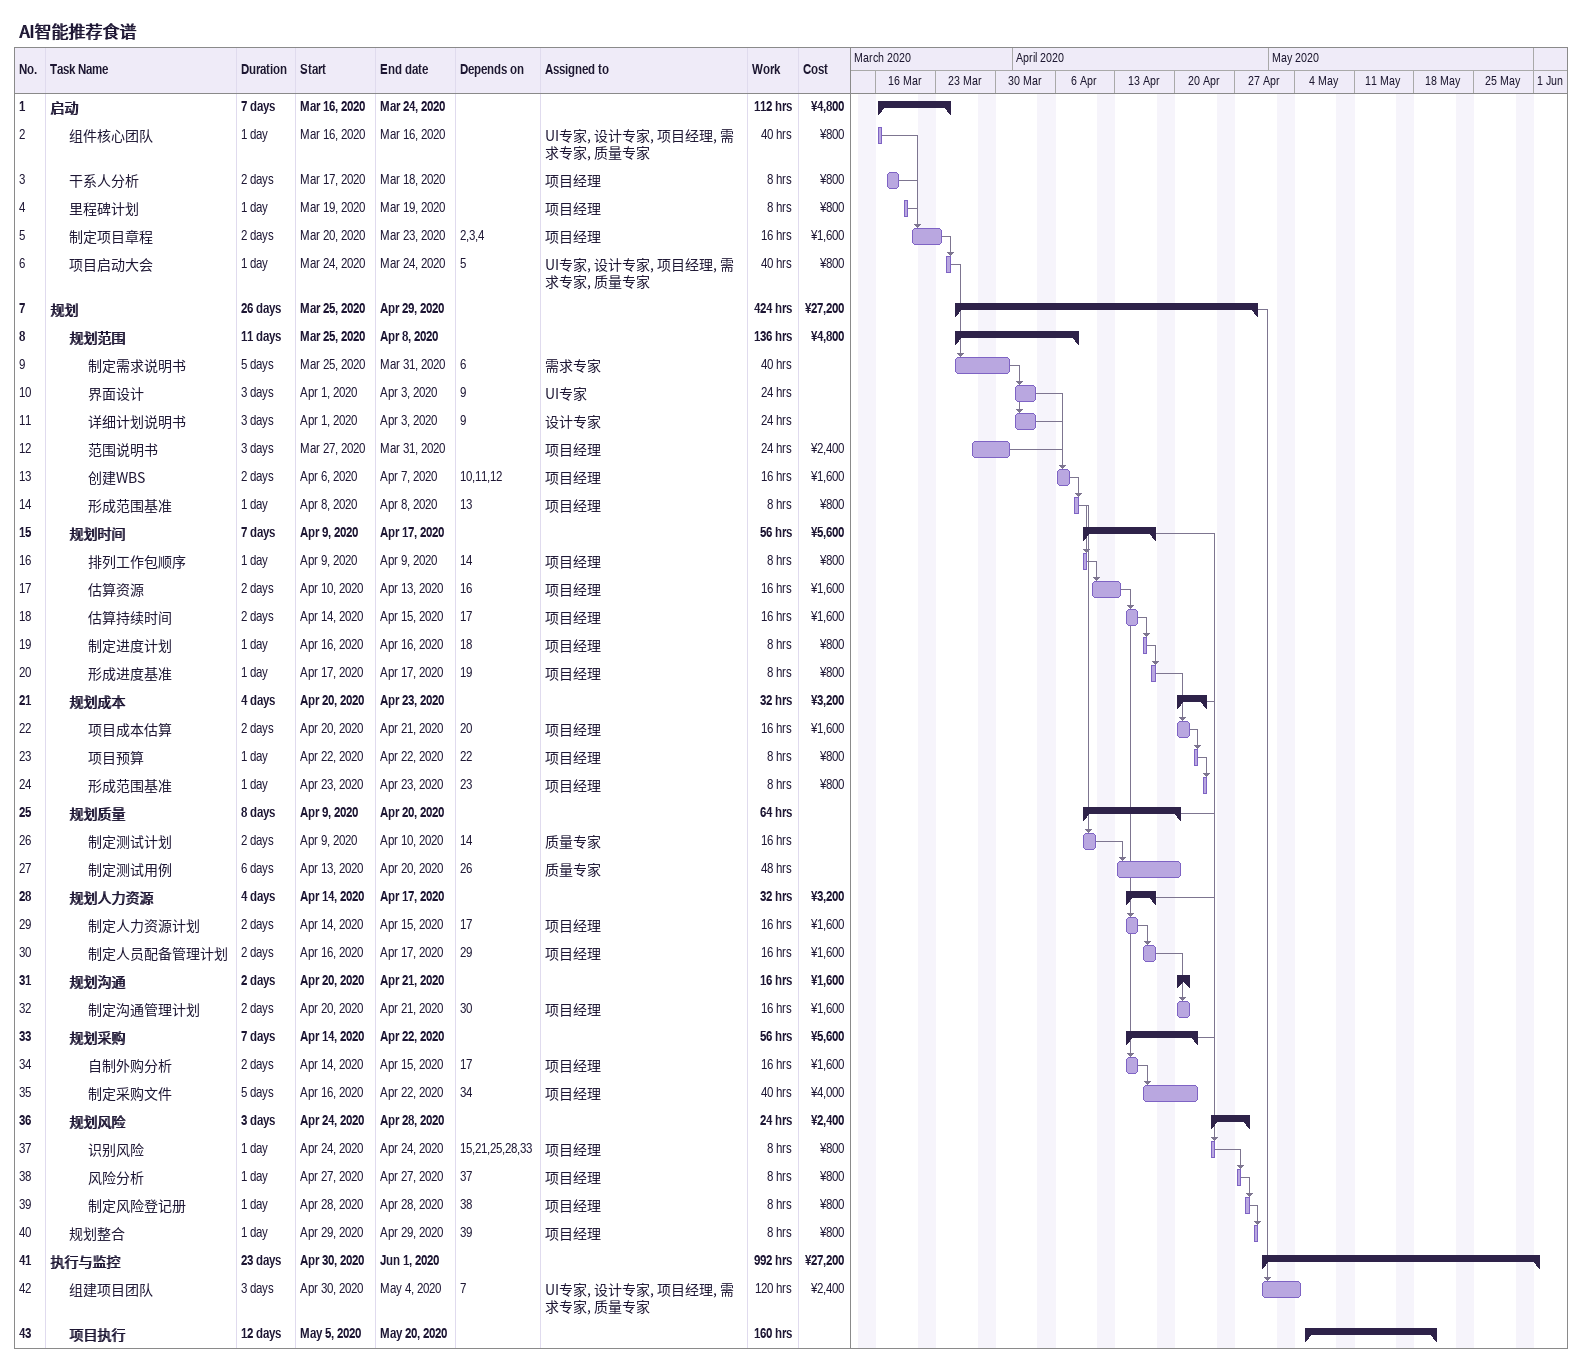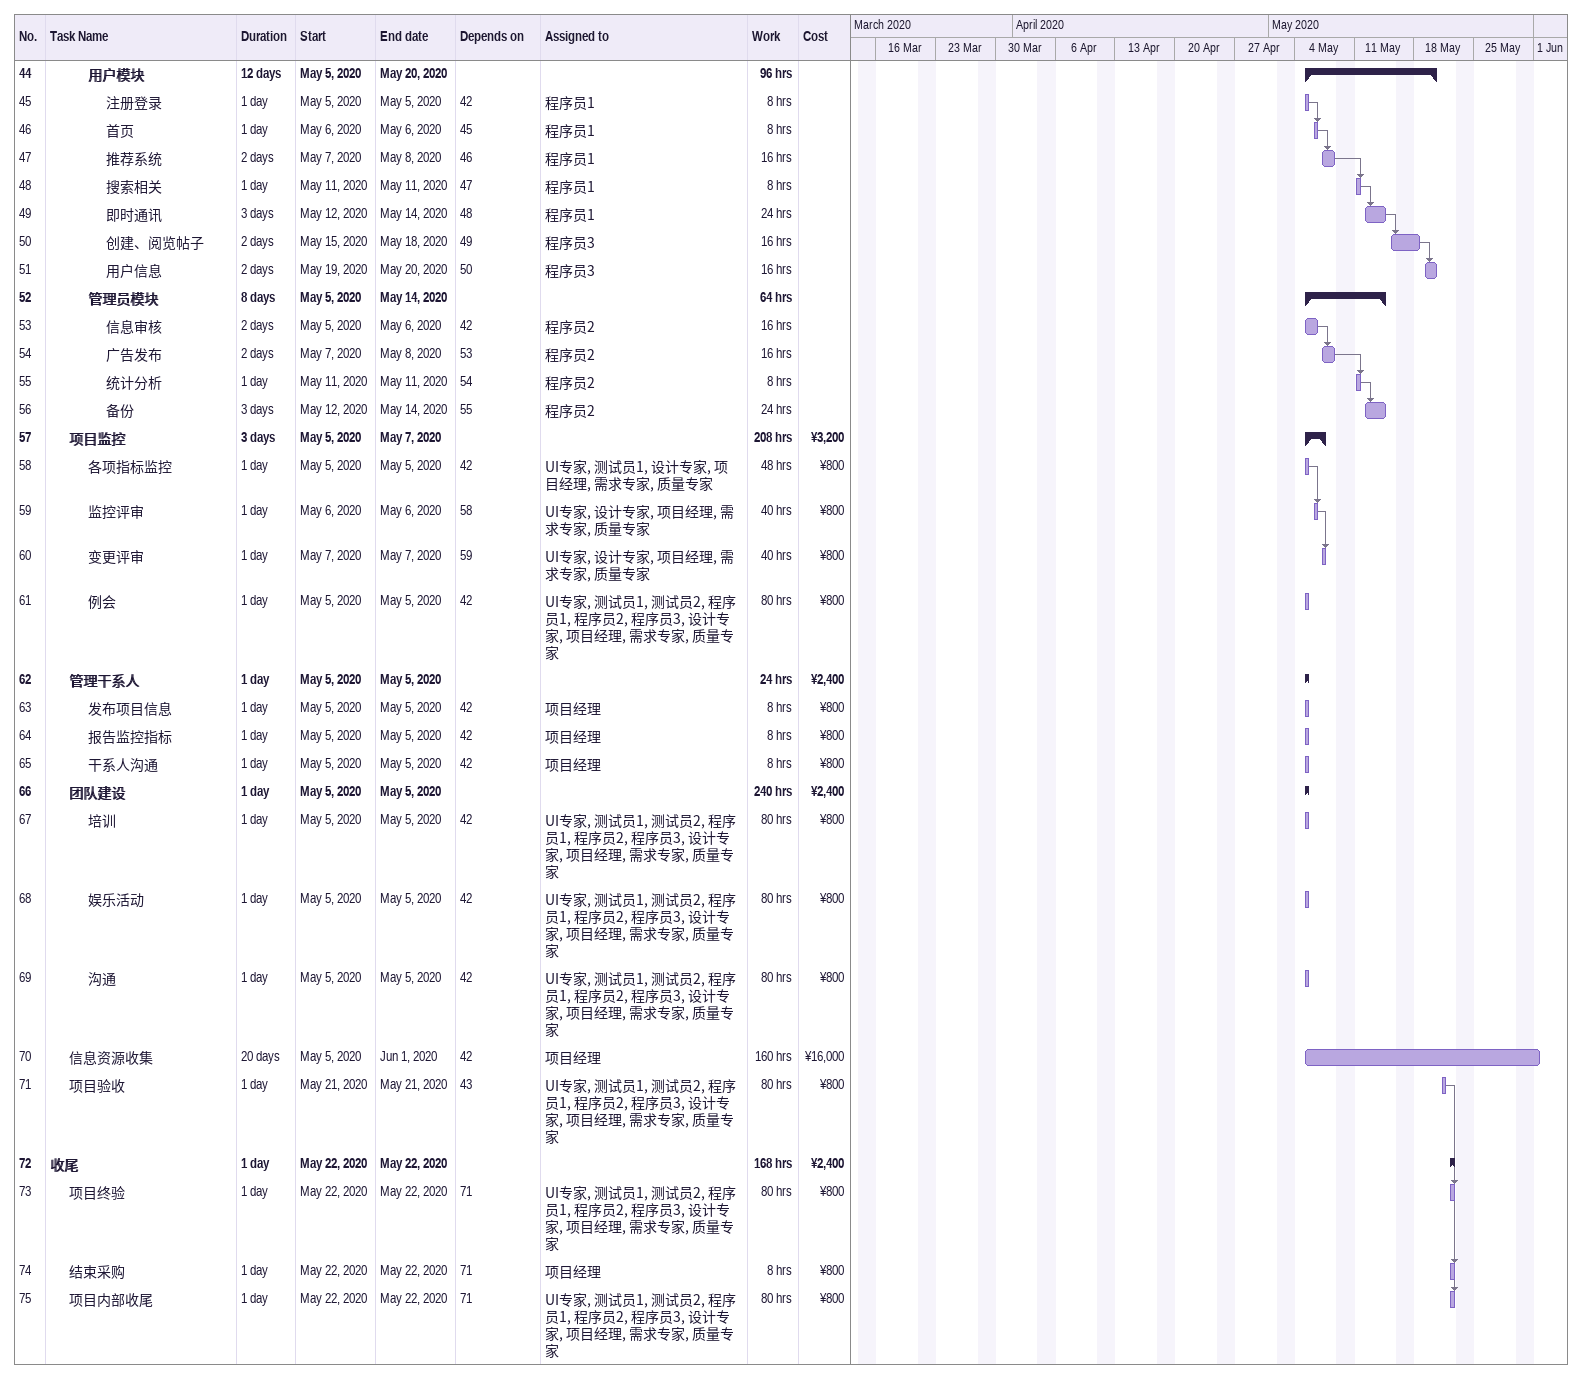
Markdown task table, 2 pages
AI智能推荐食谱

| ID | Level | Task | Duration | Start | Finish | Predecessors | Resources | Work (h) | Cost (¥) |
|---|---|---|---|---|---|---|---|---|---|
| 1 | 1 | **启动** | 7d | 2020-03-16 | 2020-03-24 |  |  | 112 | 4800 |
| 2 | 2 | 组件核心团队 | 1d | 2020-03-16 | 2020-03-16 |  | UI专家, 设计专家, 项目经理, 需求专家, 质量专家 | 40 | 800 |
| 3 | 2 | 干系人分析 | 2d | 2020-03-17 | 2020-03-18 |  | 项目经理 | 8 | 800 |
| 4 | 2 | 里程碑计划 | 1d | 2020-03-19 | 2020-03-19 |  | 项目经理 | 8 | 800 |
| 5 | 2 | 制定项目章程 | 2d | 2020-03-20 | 2020-03-23 | 2, 3, 4 | 项目经理 | 16 | 1600 |
| 6 | 2 | 项目启动大会 | 1d | 2020-03-24 | 2020-03-24 | 5 | UI专家, 设计专家, 项目经理, 需求专家, 质量专家 | 40 | 800 |
| 7 | 1 | **规划** | 26d | 2020-03-25 | 2020-04-29 |  |  | 424 | 27200 |
| 8 | 2 | **规划范围** | 11d | 2020-03-25 | 2020-04-08 |  |  | 136 | 4800 |
| 9 | 3 | 制定需求说明书 | 5d | 2020-03-25 | 2020-03-31 | 6 | 需求专家 | 40 |  |
| 10 | 3 | 界面设计 | 3d | 2020-04-01 | 2020-04-03 | 9 | UI专家 | 24 |  |
| 11 | 3 | 详细计划说明书 | 3d | 2020-04-01 | 2020-04-03 | 9 | 设计专家 | 24 |  |
| 12 | 3 | 范围说明书 | 3d | 2020-03-27 | 2020-03-31 |  | 项目经理 | 24 | 2400 |
| 13 | 3 | 创建WBS | 2d | 2020-04-06 | 2020-04-07 | 10, 11, 12 | 项目经理 | 16 | 1600 |
| 14 | 3 | 形成范围基准 | 1d | 2020-04-08 | 2020-04-08 | 13 | 项目经理 | 8 | 800 |
| 15 | 2 | **规划时间** | 7d | 2020-04-09 | 2020-04-17 |  |  | 56 | 5600 |
| 16 | 3 | 排列工作包顺序 | 1d | 2020-04-09 | 2020-04-09 | 14 | 项目经理 | 8 | 800 |
| 17 | 3 | 估算资源 | 2d | 2020-04-10 | 2020-04-13 | 16 | 项目经理 | 16 | 1600 |
| 18 | 3 | 估算持续时间 | 2d | 2020-04-14 | 2020-04-15 | 17 | 项目经理 | 16 | 1600 |
| 19 | 3 | 制定进度计划 | 1d | 2020-04-16 | 2020-04-16 | 18 | 项目经理 | 8 | 800 |
| 20 | 3 | 形成进度基准 | 1d | 2020-04-17 | 2020-04-17 | 19 | 项目经理 | 8 | 800 |
| 21 | 2 | **规划成本** | 4d | 2020-04-20 | 2020-04-23 |  |  | 32 | 3200 |
| 22 | 3 | 项目成本估算 | 2d | 2020-04-20 | 2020-04-21 | 20 | 项目经理 | 16 | 1600 |
| 23 | 3 | 项目预算 | 1d | 2020-04-22 | 2020-04-22 | 22 | 项目经理 | 8 | 800 |
| 24 | 3 | 形成范围基准 | 1d | 2020-04-23 | 2020-04-23 | 23 | 项目经理 | 8 | 800 |
| 25 | 2 | **规划质量** | 8d | 2020-04-09 | 2020-04-20 |  |  | 64 |  |
| 26 | 3 | 制定测试计划 | 2d | 2020-04-09 | 2020-04-10 | 14 | 质量专家 | 16 |  |
| 27 | 3 | 制定测试用例 | 6d | 2020-04-13 | 2020-04-20 | 26 | 质量专家 | 48 |  |
| 28 | 2 | **规划人力资源** | 4d | 2020-04-14 | 2020-04-17 |  |  | 32 | 3200 |
| 29 | 3 | 制定人力资源计划 | 2d | 2020-04-14 | 2020-04-15 | 17 | 项目经理 | 16 | 1600 |
| 30 | 3 | 制定人员配备管理计划 | 2d | 2020-04-16 | 2020-04-17 | 29 | 项目经理 | 16 | 1600 |
| 31 | 2 | **规划沟通** | 2d | 2020-04-20 | 2020-04-21 |  |  | 16 | 1600 |
| 32 | 3 | 制定沟通管理计划 | 2d | 2020-04-20 | 2020-04-21 | 30 | 项目经理 | 16 | 1600 |
| 33 | 2 | **规划采购** | 7d | 2020-04-14 | 2020-04-22 |  |  | 56 | 5600 |
| 34 | 3 | 自制外购分析 | 2d | 2020-04-14 | 2020-04-15 | 17 | 项目经理 | 16 | 1600 |
| 35 | 3 | 制定采购文件 | 5d | 2020-04-16 | 2020-04-22 | 34 | 项目经理 | 40 | 4000 |
| 36 | 2 | **规划风险** | 3d | 2020-04-24 | 2020-04-28 |  |  | 24 | 2400 |
| 37 | 3 | 识别风险 | 1d | 2020-04-24 | 2020-04-24 | 15, 21, 25, 28, 33 | 项目经理 | 8 | 800 |
| 38 | 3 | 风险分析 | 1d | 2020-04-27 | 2020-04-27 | 37 | 项目经理 | 8 | 800 |
| 39 | 3 | 制定风险登记册 | 1d | 2020-04-28 | 2020-04-28 | 38 | 项目经理 | 8 | 800 |
| 40 | 2 | 规划整合 | 1d | 2020-04-29 | 2020-04-29 | 39 | 项目经理 | 8 | 800 |
| 41 | 1 | **执行与监控** | 23d | 2020-04-30 | 2020-06-01 |  |  | 992 | 27200 |
| 42 | 2 | 组建项目团队 | 3d | 2020-04-30 | 2020-05-04 | 7 | UI专家, 设计专家, 项目经理, 需求专家, 质量专家 | 120 | 2400 |
| 43 | 2 | **项目执行** | 12d | 2020-05-05 | 2020-05-20 |  |  | 160 |  |
| 44 | 3 | **用户模块** | 12d | 2020-05-05 | 2020-05-20 |  |  | 96 |  |
| 45 | 4 | 注册登录 | 1d | 2020-05-05 | 2020-05-05 | 42 | 程序员1 | 8 |  |
| 46 | 4 | 首页 | 1d | 2020-05-06 | 2020-05-06 | 45 | 程序员1 | 8 |  |
| 47 | 4 | 推荐系统 | 2d | 2020-05-07 | 2020-05-08 | 46 | 程序员1 | 16 |  |
| 48 | 4 | 搜索相关 | 1d | 2020-05-11 | 2020-05-11 | 47 | 程序员1 | 8 |  |
| 49 | 4 | 即时通讯 | 3d | 2020-05-12 | 2020-05-14 | 48 | 程序员1 | 24 |  |
| 50 | 4 | 创建、阅览帖子 | 2d | 2020-05-15 | 2020-05-18 | 49 | 程序员3 | 16 |  |
| 51 | 4 | 用户信息 | 2d | 2020-05-19 | 2020-05-20 | 50 | 程序员3 | 16 |  |
| 52 | 3 | **管理员模块** | 8d | 2020-05-05 | 2020-05-14 |  |  | 64 |  |
| 53 | 4 | 信息审核 | 2d | 2020-05-05 | 2020-05-06 | 42 | 程序员2 | 16 |  |
| 54 | 4 | 广告发布 | 2d | 2020-05-07 | 2020-05-08 | 53 | 程序员2 | 16 |  |
| 55 | 4 | 统计分析 | 1d | 2020-05-11 | 2020-05-11 | 54 | 程序员2 | 8 |  |
| 56 | 4 | 备份 | 3d | 2020-05-12 | 2020-05-14 | 55 | 程序员2 | 24 |  |
| 57 | 2 | **项目监控** | 3d | 2020-05-05 | 2020-05-07 |  |  | 208 | 3200 |
| 58 | 3 | 各项指标监控 | 1d | 2020-05-05 | 2020-05-05 | 42 | UI专家, 测试员1, 设计专家, 项目经理, 需求专家, 质量专家 | 48 | 800 |
| 59 | 3 | 监控评审 | 1d | 2020-05-06 | 2020-05-06 | 58 | UI专家, 设计专家, 项目经理, 需求专家, 质量专家 | 40 | 800 |
| 60 | 3 | 变更评审 | 1d | 2020-05-07 | 2020-05-07 | 59 | UI专家, 设计专家, 项目经理, 需求专家, 质量专家 | 40 | 800 |
| 61 | 3 | 例会 | 1d | 2020-05-05 | 2020-05-05 | 42 | UI专家, 测试员1, 测试员2, 程序员1, 程序员2, 程序员3, 设计专家, 项目经理, 需求专家, 质量专家 | 80 | 800 |
| 62 | 2 | **管理干系人** | 1d | 2020-05-05 | 2020-05-05 |  |  | 24 | 2400 |
| 63 | 3 | 发布项目信息 | 1d | 2020-05-05 | 2020-05-05 | 42 | 项目经理 | 8 | 800 |
| 64 | 3 | 报告监控指标 | 1d | 2020-05-05 | 2020-05-05 | 42 | 项目经理 | 8 | 800 |
| 65 | 3 | 干系人沟通 | 1d | 2020-05-05 | 2020-05-05 | 42 | 项目经理 | 8 | 800 |
| 66 | 2 | **团队建设** | 1d | 2020-05-05 | 2020-05-05 |  |  | 240 | 2400 |
| 67 | 3 | 培训 | 1d | 2020-05-05 | 2020-05-05 | 42 | UI专家, 测试员1, 测试员2, 程序员1, 程序员2, 程序员3, 设计专家, 项目经理, 需求专家, 质量专家 | 80 | 800 |
| 68 | 3 | 娱乐活动 | 1d | 2020-05-05 | 2020-05-05 | 42 | UI专家, 测试员1, 测试员2, 程序员1, 程序员2, 程序员3, 设计专家, 项目经理, 需求专家, 质量专家 | 80 | 800 |
| 69 | 3 | 沟通 | 1d | 2020-05-05 | 2020-05-05 | 42 | UI专家, 测试员1, 测试员2, 程序员1, 程序员2, 程序员3, 设计专家, 项目经理, 需求专家, 质量专家 | 80 | 800 |
| 70 | 2 | 信息资源收集 | 20d | 2020-05-05 | 2020-06-01 | 42 | 项目经理 | 160 | 16000 |
| 71 | 2 | 项目验收 | 1d | 2020-05-21 | 2020-05-21 | 43 | UI专家, 测试员1, 测试员2, 程序员1, 程序员2, 程序员3, 设计专家, 项目经理, 需求专家, 质量专家 | 80 | 800 |
| 72 | 1 | **收尾** | 1d | 2020-05-22 | 2020-05-22 |  |  | 168 | 2400 |
| 73 | 2 | 项目终验 | 1d | 2020-05-22 | 2020-05-22 | 71 | UI专家, 测试员1, 测试员2, 程序员1, 程序员2, 程序员3, 设计专家, 项目经理, 需求专家, 质量专家 | 80 | 800 |
| 74 | 2 | 结束采购 | 1d | 2020-05-22 | 2020-05-22 | 71 | 项目经理 | 8 | 800 |
| 75 | 2 | 项目内部收尾 | 1d | 2020-05-22 | 2020-05-22 | 71 | UI专家, 测试员1, 测试员2, 程序员1, 程序员2, 程序员3, 设计专家, 项目经理, 需求专家, 质量专家 | 80 | 800 |
